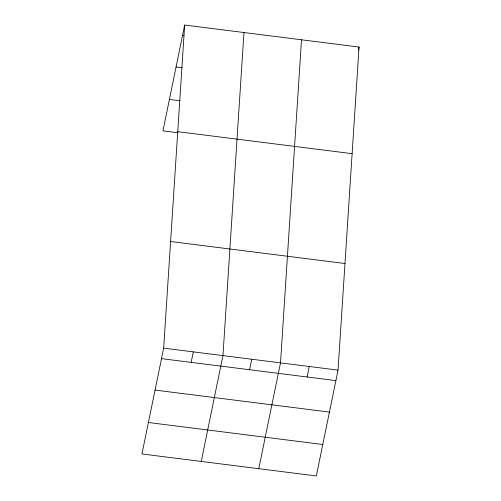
<?xml version="1.0" encoding="UTF-8"?>
<svg xmlns="http://www.w3.org/2000/svg" width="501" height="501" viewBox="0 0 501 501"><rect width="100%" height="100%" fill="white"/><g stroke="black" fill="none" stroke-linecap="round" stroke-linejoin="round"><path stroke-width="0.75" d="M163.664 348.132L184.675 25.05L359.054 47.044L338.05 370.126L316.325 475.95L141.946 453.956L163.664 348.132L338.05 370.126M243.962 32.527L222.958 355.61L201.233 461.434M301.508 39.786L280.504 362.868L258.779 468.692M184.675 25.05L162.95 130.874L178.156 132.79M191.157 362.373L193.311 351.871M249.573 369.738L251.727 359.242M358.44 50.044L359.054 47.044M307.119 376.996L309.274 366.5M182.521 35.546L184.036 35.74M176.058 67.009L182.139 67.773M169.407 99.417L180.047 100.757M177.742 131.669L352.122 153.663M170.597 241.513L344.982 263.507M161.51 358.635L335.895 380.622M155.053 390.091L329.439 412.085M148.402 422.5L322.782 444.493"/></g></svg>
